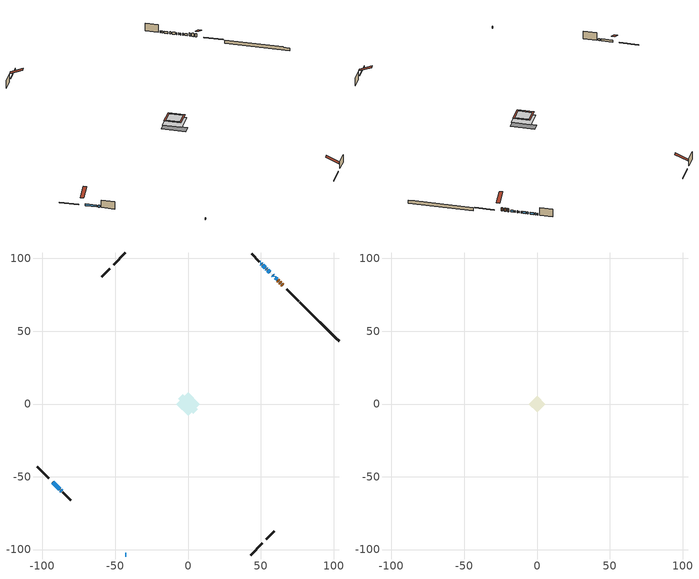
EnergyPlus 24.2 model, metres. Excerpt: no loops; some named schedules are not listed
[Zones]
conditioned space
 floor adiabatic (AdiabaticFloorConstruction): -8.08,0 0,8.08 8.08,0 0,-8.08 z3.35
 floor foundation (Slab1 construction): -6.77,3.46 -3.46,6.77 6.77,-3.46 3.46,-6.77 z-1.13
 wall outside (RimJoist1 construction): 42.97,-103.73 51.14,-95.56 / -103.73,-42.97 -95.56,-51.14 / -42.97,103.73 -51.14,95.56 / 76.01,70.69 67.83,78.87 z0.91:1.21
 wall outside (AdiabaticWallConstruction 1): 65.06,81.64 64.47,82.23 / 63.81,82.89 63.04,83.66 / 62.39,84.31 61.81,84.89 z0.91:2.94
 wall outside (AdiabaticWallConstruction): -42.97,-103.73 -42.55,-103.73 / 61.15,85.55 60.07,86.63 / 59.41,87.29 59.11,87.59 / 58.45,88.25 58.23,88.47 / 57.58,89.12 57.45,89.25 / 56.79,89.91 56.74,89.96 / 56.08,90.62 54.85,91.86 / 54.19,92.51 53.73,92.97 / 53.08,93.62 51.48,95.22 / 50.82,95.88 50.48,96.22 / -92.79,-53.91 -88.14,-58.56 / 49.83,96.87 49.77,96.93 / -87.49,-59.21 -86.8,-59.9 z0.91:2.13
 wall outside (Wall1 construction): 53.91,-92.79 59.41,-87.29 / -86.14,-60.56 -80.65,-66.05 / -53.91,92.79 -59.41,87.29 / 49.12,97.58 43.62,103.08 z0.91:5.79
 wall foundation (FoundationWall1 construction): 76.66,70.04,-1.13 76.66,70.04,0.91 101.03,45.67,0.91 101.03,45.67,0.73 103.73,42.97,0.73 103.73,42.97,-1.13
 window (WindowConstruction 8): -42.97,-103.73 -42.55,-103.73 z0.91:2.13
 window (WindowConstruction 6): 61.15,85.55 60.07,86.63 z0.91:2.13
 window (WindowConstruction 7): 59.41,87.29 59.11,87.59 z0.91:2.13
 window (WindowConstruction 10): 58.45,88.25 58.23,88.47 z0.91:2.13
 window (WindowConstruction 11): 57.58,89.12 57.45,89.25 z0.91:2.13
 window (WindowConstruction 12): 56.79,89.91 56.74,89.96 z0.91:2.13
 window (WindowConstruction): 56.08,90.62 54.85,91.85 z0.91:2.13
 window (WindowConstruction 1): 54.19,92.51 53.73,92.97 z0.91:2.13
 window (WindowConstruction 2): 53.08,93.62 51.48,95.22 z0.91:2.13
 window (WindowConstruction 3): 50.82,95.88 50.49,96.21 z0.91:2.13
 window (WindowConstruction 4): -92.79,-53.91 -88.14,-58.56 z0.91:2.13
 window (WindowConstruction 9): 49.83,96.87 49.78,96.93 z0.91:2.13
 window (WindowConstruction 5): -87.49,-59.21 -86.8,-59.9 z0.91:2.13
 door (Door): 65.06,81.64 64.47,82.23 z0.91:2.94
 door (Door 1): 63.81,82.89 63.04,83.66 z0.91:2.94
 door (Door 2): 62.39,84.31 61.81,84.89 z0.91:2.94
 ceiling adiabatic (AdiabaticFloorConstruction): 0,-8.08 8.08,0 0,8.08 -8.08,0 z3.35
 roof outside (Roof2 construction): 0,7.08 -7.08,0 0,-7.08 7.08,0 z5.79
attic - vented
 floor to conditioned space (Floor1 construction Reversed): -5.61,0 0,5.61 5.61,0 0,-5.61 z5.79
 roof outside (Roof1 construction): 53.26,-93.44,5.79 47.86,-88.05,8.96 46.4,-89.51,8.96 51.8,-94.9,5.79; -93.44,-53.26,5.79 -88.05,-47.86,8.96 -89.51,-46.4,8.96 -94.9,-51.8,5.79; -53.26,93.44,5.79 -47.86,88.05,8.96 -46.4,89.51,8.96 -51.8,94.9,5.79; 65.72,80.98,5.79 60.32,75.59,8.96 61.78,74.13,8.96 67.18,79.52,5.79
[Building]
Building 1: Terrain=Suburbs
[Site:Location]
Montreal Intl AP_QC: Latitude {deg}=45.47; Longitude {deg}=-73.74; Time Zone {hr}=-5; Elevation {m}=36; Keep Site Location Information=Yes
[Site:GroundTemperature:Shallow]
2.07863, -0.316383, -0.508184, 0.628371, 5.19101, 9.73239, 13.6695, 16.1636, 16.3755, 14.347, 10.5102, 6.10817
[Site:WaterMainsTemperature]
Calculation Method=Schedule; Temperature Schedule=mains temperature schedule
[Material] Roughness=Rough; Thermal Absorptance=0.9
Name | Thickness {m} | Conductivity {W/m-K} | Density {kg/m3} | Specific Heat {J/kg-K} | Solar Absorptance | Visible Absorptance
asphalt or fiberglass shingles | 0.00635 | 0.162714 | 1121.4 | 1465.45 | 0.4 | 0.4
ceiling loosefill ins | 0.169333 | 0.0480833 | 16.02 | 1046.75 | 0.7 | 0.7
ceiling stud and cavity | 0.1397 | 0.615002 | 65.682 | 1177.47 | 0.7 | 0.7
concrete 4.0 in. | 0.1016 | 1.803125 | 2242.8 | 837.4 | 0.7 | 0.7
concrete 8.0 in. | 0.2032 | 1.803125 | 2242.8 | 837.4 | 0.7 | 0.7
door material | 0.04445 | 0.0451087 | 512.64 | 1214.23 | 0.7 | 0.7
door material 1 | 0.04445 | 0.188738 | 512.64 | 1214.23 | 0.7 | 0.7
door material 2 | 0.04445 | 0.053851 | 512.64 | 1214.23 | 0.7 | 0.7
exterior vertical ins | 0.00218552 | 0.029427 | 32.04 | 1214.23 | 0.7 | 0.7
floor covering | 0.0127 | 0.0433444 | 54.468 | 1339.84 | 0.6 | 0.6
floor rigid ins; wall rigid ins | 0.512978 | 0.029427 | 32.04 | 1214.23 | 0.7 | 0.7
floor stud and cavity | 0.1397 | 1.75129 | 37.0049 | 1207.88 | 0.7 | 0.7
furniture material conditioned space 1 | 0.1524 | 0.115458 | 640.8 | 1214.23 | 0.6 | 0.6
gypsum board | 0.00254 | 0.160291 | 801 | 837.4 | 0.6 | 0.6
gypsum board 1 | 0.0127 | 0.160291 | 801 | 837.4 | 0.6 | 0.6
gypsum board 2 | 0.0127 | 0.160291 | 801 | 837.4 | 0.7 | 0.7
osb sheathing 0.5 in. | 0.0127 | 0.115458 | 512.64 | 1214.23 | 0.7 | 0.7
osb sheathing 0.75 in. | 0.01905 | 0.115458 | 512.64 | 1214.23 | 0.7 | 0.7
osb sheathing 2.0 in. | 0.0508 | 0.115458 | 512.64 | 1214.23 | 0.7 | 0.7
rim joist stud and cavity | 0.0508 | 0.353641 | 125.044 | 1163.47 | 0.6 | 0.6
roof stud and cavity | 0.0889 | 0.469051 | 50.32683 | 1063.81 | 0.7 | 0.7
wall stud and cavity | 0.1397 | 0.146652 | 139.0536 | 1170.24 | 0.7 | 0.7
wall stud and cavity 1 | 0.0889 | 0.380278 | 52.3479 | 1209.89 | 0.7 | 0.7
wall stud and cavity 2 | 0.0889 | 0.391764 | 83.0341 | 1211.67 | 0.7 | 0.7
wood siding | 0.0254 | 0.102417 | 544.68 | 1172.36 | 0.4 | 0.4
wood siding 1; wood siding 2; wood siding 3 | 0.0254 | 0.102417 | 544.68 | 1172.36 | 0.7 | 0.7
[WindowMaterial:SimpleGlazingSystem]
Name | U-Factor {W/m2-K} | Solar Heat Gain Coefficient
WindowMaterial | 2.91792 | 0.63
WindowMaterial 1 | 4.98472 | 0.64
WindowMaterial 10 | 6.84937 | 0.53
WindowMaterial 11 | 6.63531 | 0.54
WindowMaterial 2 | 2.941204 | 0.62
WindowMaterial 3 | 3.04284 | 0.47
WindowMaterial 4 | 2.89578 | 0.66
WindowMaterial 5 | 2.946882 | 0.58
WindowMaterial 6 | 2.9236 | 0.62
WindowMaterial 7 | 5.43157 | 0.61
WindowMaterial 8 | 4.24771 | 0.65
WindowMaterial 9 | 2.98322 | 0.16
[Construction]
AdiabaticFloorConstruction: floor stud and cavity, floor rigid ins, osb sheathing 0.75 in., floor covering
AdiabaticWallConstruction: wood siding 2, wall rigid ins, wall stud and cavity 1, gypsum board 1
AdiabaticWallConstruction 1: wood siding 3, wall rigid ins, wall stud and cavity 1, gypsum board 1
Door: door material
Door 1: door material 1
Door 2: door material 2
Floor1 construction Reversed: gypsum board 1, ceiling stud and cavity, ceiling loosefill ins
FoundationWall1 construction: concrete 8.0 in., gypsum board 2
furniture construction conditioned space 1: furniture material conditioned space 1
PartitionWallConstruction: gypsum board 1, wall stud and cavity 2, gypsum board 1
RimJoist1 construction: wood siding 1, osb sheathing 2.0 in., rim joist stud and cavity
Roof1 construction: asphalt or fiberglass shingles
Roof2 construction: asphalt or fiberglass shingles, roof stud and cavity, gypsum board
Slab1 construction: concrete 4.0 in.
Wall1 construction: wood siding, osb sheathing 0.5 in., wall stud and cavity, gypsum board 1
WindowConstruction: WindowMaterial
WindowConstruction 1: WindowMaterial 1
WindowConstruction 10: WindowMaterial 10
WindowConstruction 11: WindowMaterial 11
WindowConstruction 12; WindowConstruction 9: WindowMaterial 9
WindowConstruction 2: WindowMaterial 2
WindowConstruction 3: WindowMaterial 3
WindowConstruction 4: WindowMaterial 4
WindowConstruction 5: WindowMaterial 5
WindowConstruction 6: WindowMaterial 6
WindowConstruction 7: WindowMaterial 7
WindowConstruction 8: WindowMaterial 8
[Zone] Multiplier=1; Part of Total Floor Area=Yes
Name | Volume {m3}
attic - vented | 32.0619
conditioned space | 491.8
[Space]
Name | Zone | Volume {m3}
attic - vented 1 | attic - vented | 32.0619
conditioned space 1 | conditioned space | 491.8
[ZoneInfiltration:EffectiveLeakageArea]
infil attic - vented 1: Zone or Space=attic - vented 1; Schedule=Always On Discrete; Effective Air Leakage Area {cm2}=2520.4; Stack Coefficient=0.000220971; Wind Coefficient=1.00436e-05
[ZoneMixing]
whole house fan mix: Zone or Space=attic - vented; Schedule=Always On Continuous; Design Flow Rate Calculation Method=Flow/Zone; Design Flow Rate {m3/s}=0; Source Zone or Space=conditioned space
[SurfaceProperty:ExposedFoundationPerimeter]
Slab1: Exposed Perimeter Calculation Method=TotalExposedPerimeter; Total Exposed Perimeter {m}=38.283
[InternalMass] Zone or ZoneList=conditioned space; Space or SpaceList=conditioned space 1
Name | Construction | Surface Area {m2}
furniture mass conditioned space 1 | furniture construction conditioned space 1 | 79.36
partition wall mass | PartitionWallConstruction | 198.4
[Lights]
interior lighting: Zone or ZoneList or Space or SpaceList=conditioned space 1; Schedule=interior lighting schedule; Design Level Calculation Method=LightingLevel; Lighting Level {W}=343.2; Return Air Fraction=0; Fraction Radiant=0.6; Fraction Visible=0.2; Fraction Replaceable=1
[People]
occupants: Zone or ZoneList or Space or SpaceList=conditioned space 1; Number of People Schedule=occupants schedule; Number of People Calculation Method=People; Number of People=3; Fraction Radiant=0.314171; Sensible Heat Fraction=0.56303; Activity Level Schedule=occupants activity schedule; Carbon Dioxide Generation Rate {m3/s-W}=0; Enable ASHRAE 55 Comfort Warnings=No; Mean Radiant Temperature Calculation Type=EnclosureAveraged
[ElectricEquipment] Zone or ZoneList or Space or SpaceList=conditioned space 1; Design Level Calculation Method=EquipmentLevel
Name | Schedule | Design Level {W} | Fraction Latent | Fraction Radiant | Fraction Lost
clothes dryer | clothes dryer schedule | 140.772 | 0.015 | 0.081 | 0.85
clothes washer | clothes washer schedule | 32.1985 | 0.03 | 0.162 | 0.7
cooking range | cooking range schedule | 215.147 | 0.08 | 0.432 | 0.2
dishwasher | dishwasher schedule | 66.8632 | 0.3 | 0.18 | 0.4
fridge | fridge schedule | 72.9452 | 0 | 0.6 | 0
mech vent bath fan 0 | mech vent bath fan 0 schedule | 50.2 | 0 | 0 | 1
mech vent house fan | mech vent house fan schedule | 0 | 0 | 0 | 1
mech vent house fan cfis | mech vent house fan cfis schedule | 0 | 0 | 0 | 0
mech vent range fan 0 | mech vent range fan 0 schedule | 57 | 0 | 0 | 1
misc plug loads | misc plug loads schedule | 494.7 | 0.045 | 0.513 | 0.1
whole house fan | Always On Discrete | 0 | 0 | 0 | 1
[OtherEquipment] Zone or ZoneList or Space or SpaceList=conditioned space 1; Design Level Calculation Method=EquipmentLevel
Name | Fuel Type | Schedule | Design Level {W} | Fraction Latent | Fraction Radiant | Fraction Lost
clothes dryer 1 | Electricity | clothes dryer schedule | 0 | 0.015 | 0.081 | 0.85
cooking range 1 | Electricity | cooking range schedule | 0 | 0.08 | 0.432 | 0.2
general water use latent | None | general water use schedule | 62.594 | 1 | 0 | 0
general water use sensible | None | general water use schedule | -61.6891 | 0 | 0.6 | 0
mech vent house fan latent load | None | Always On Discrete | 0 | 1 | 0 | 0
mech vent house fan sensible load | None | Always On Discrete | 0 | 0 | 0 | 0
water heater energy adjustment1; water heater energy adjustment2 | Electricity | Always On Discrete | 0.01 | 0 | 0 | 1
[ZoneInfiltration:DesignFlowRate] Zone or ZoneList or Space or SpaceList=conditioned space 1; Schedule=Always On Discrete; Design Flow Rate Calculation Method=Flow/Zone; Design Flow Rate {m3/s}=0
infil flow; natural vent flow; whole house fan flow
[AvailabilityManager:Scheduled]
air source heat pump airloop Availability Manager: Schedule=Always On Discrete
[Foundation:Kiva]
Foundation Kiva 1: Initial Indoor Air Temperature {C}=18; Wall Height Above Grade {m}=0.910011; Wall Depth Below Slab {m}=0.2032; Custom Block Material Name 1=exterior vertical ins; Custom Block Depth 1 {m}=2.04; Custom Block X Position 1 {m}=0.2159; Custom Block Z Position 1 {m}=0
[Foundation:Kiva:Settings]
Soil Conductivity {W/m-K}=0.849921; Soil Density {kg/m3}=1842.3; Soil Specific Heat {J/kg-K}=418.7; Ground Solar Absorptivity=0.9; Ground Thermal Absorptivity=0.9; Ground Surface Roughness {m}=0.03; Far-Field Width {m}=40; Deep-Ground Boundary Condition=ZeroFlux; Deep-Ground Depth {m}=40; Minimum Cell Dimension {m}=0.2; Maximum Cell Growth Coefficient=3; Simulation Timestep=Timestep
[Exterior:Lights]
exterior lighting: Schedule=exterior lighting schedule; Design Level {W}=75.6
[EnergyManagementSystem:GlobalVariable]
air_source_heat_pump_airloop_Fan_RTF
infil_program_Qfan
infil_program_Qinf
natural_vent_program_Qnv
natural_vent_program_Qwhf
[EnergyManagementSystem:Sensor]
Name | Output:Variable or Output:Meter Index Key | Output:Variable or Output:Meter
airflow_gain | infil flow | Infiltration Sensible Heat Gain Energy
airflow_gain_1 | natural vent flow | Infiltration Sensible Heat Gain Energy
airflow_gain_2 | whole house fan flow | Infiltration Sensible Heat Gain Energy
airflow_loss | infil flow | Infiltration Sensible Heat Loss Energy
airflow_loss_1 | natural vent flow | Infiltration Sensible Heat Loss Energy
airflow_loss_2 | whole house fan flow | Infiltration Sensible Heat Loss Energy
clg_load_cond |  | Cooling:EnergyTransfer:Zone:CONDITIONED SPACE
clg_sp_s; clg_sp_s_1 | cooling setpoint | Schedule Value
clothes_dryer_exhaust_0_sch_s | clothes dryer exhaust 0 schedule | Schedule Value
cool_season | cooling season schedule | Schedule Value
htg_load_cond |  | Heating:EnergyTransfer:Zone:CONDITIONED SPACE
htg_sp_s; htg_sp_s_1 | heating setpoint | Schedule Value
ig_ee_conv | clothes dryer | Electric Equipment Convective Heating Energy
ig_ee_conv_2 | cooking range | Electric Equipment Convective Heating Energy
ig_ee_conv_4 | fridge | Electric Equipment Convective Heating Energy
ig_ee_conv_5 | misc plug loads | Electric Equipment Convective Heating Energy
ig_ee_conv_6 | whole house fan | Electric Equipment Convective Heating Energy
ig_ee_rad | clothes dryer | Electric Equipment Radiant Heating Energy
ig_ee_rad_2 | cooking range | Electric Equipment Radiant Heating Energy
ig_ee_rad_4 | fridge | Electric Equipment Radiant Heating Energy
ig_ee_rad_5 | misc plug loads | Electric Equipment Radiant Heating Energy
ig_ee_rad_6 | whole house fan | Electric Equipment Radiant Heating Energy
ig_lgt_conv | interior lighting | Lights Convective Heating Energy
ig_lgt_rad | interior lighting | Lights Radiant Heating Energy
ig_lgt_vis | interior lighting | Lights Visible Radiation Heating Energy
ig_oe_conv | clothes dryer 1 | Other Equipment Convective Heating Energy
ig_oe_conv_1 | cooking range 1 | Other Equipment Convective Heating Energy
ig_oe_conv_2 | general water use latent | Other Equipment Convective Heating Energy
ig_oe_conv_3 | general water use sensible | Other Equipment Convective Heating Energy
ig_oe_conv_4 | water heater energy adjustment1 | Other Equipment Convective Heating Energy
ig_oe_conv_5 | water heater energy adjustment2 | Other Equipment Convective Heating Energy
ig_oe_rad | clothes dryer 1 | Other Equipment Radiant Heating Energy
ig_oe_rad_1 | cooking range 1 | Other Equipment Radiant Heating Energy
ig_oe_rad_2 | general water use latent | Other Equipment Radiant Heating Energy
ig_oe_rad_3 | general water use sensible | Other Equipment Radiant Heating Energy
ig_oe_rad_4 | water heater energy adjustment1 | Other Equipment Radiant Heating Energy
ig_oe_rad_5 | water heater energy adjustment2 | Other Equipment Radiant Heating Energy
ig_ppl_conv | occupants | People Convective Heating Energy
ig_ppl_rad | occupants | People Radiant Heating Energy
im_conv | furniture mass conditioned space 1 | Surface Inside Face Convection Heat Gain Energy
im_conv_1 | partition wall mass | Surface Inside Face Convection Heat Gain Energy
im_ig | furniture mass conditioned space 1 | Surface Inside Face Internal Gains Radiation Heat Gain Energy
im_ig_1 | partition wall mass | Surface Inside Face Internal Gains Radiation Heat Gain Energy
im_lgt | furniture mass conditioned space 1 | Surface Inside Face Lights Radiation Heat Gain Energy
im_lgt_1 | partition wall mass | Surface Inside Face Lights Radiation Heat Gain Energy
im_sol | furniture mass conditioned space 1 | Surface Inside Face Solar Radiation Heat Gain Energy
im_sol_1 | partition wall mass | Surface Inside Face Solar Radiation Heat Gain Energy
im_surf | furniture mass conditioned space 1 | Surface Inside Face Net Surface Thermal Radiation Heat Gain Energy
im_surf_1 | partition wall mass | Surface Inside Face Net Surface Thermal Radiation Heat Gain Energy
mech_vent_bath_fan_0_sch_s | mech vent bath fan 0 schedule | Schedule Value
mech_vent_range_fan_0_sch_s | mech vent range fan 0 schedule | Schedule Value
mv_conv | mech vent bath fan 0 | Electric Equipment Convective Heating Energy
mv_conv_1 | mech vent house fan | Electric Equipment Convective Heating Energy
mv_conv_2 | mech vent house fan cfis | Electric Equipment Convective Heating Energy
mv_conv_3 | mech vent range fan 0 | Electric Equipment Convective Heating Energy
mv_conv_4 | mech vent house fan latent load | Other Equipment Convective Heating Energy
mv_conv_5 | mech vent house fan sensible load | Other Equipment Convective Heating Energy
mv_rad | mech vent bath fan 0 | Electric Equipment Radiant Heating Energy
mv_rad_1 | mech vent house fan | Electric Equipment Radiant Heating Energy
mv_rad_2 | mech vent house fan cfis | Electric Equipment Radiant Heating Energy
mv_rad_3 | mech vent range fan 0 | Electric Equipment Radiant Heating Energy
mv_rad_4 | mech vent house fan latent load | Other Equipment Radiant Heating Energy
mv_rad_5 | mech vent house fan sensible load | Other Equipment Radiant Heating Energy
natural_vent_s | natural vent schedule | Schedule Value
out_pb_s |  | Site Outdoor Air Barometric Pressure
out_wt_s |  | Site Outdoor Air Humidity Ratio
site_vw_s |  | Site Wind Speed
ss_back_out | Window1 | Surface Window Shortwave from Zone Back Out Window Heat Transfer Rate
ss_back_out_1 | Window10 | Surface Window Shortwave from Zone Back Out Window Heat Transfer Rate
ss_back_out_10 | Window6 | Surface Window Shortwave from Zone Back Out Window Heat Transfer Rate
ss_back_out_11 | Window7 | Surface Window Shortwave from Zone Back Out Window Heat Transfer Rate
ss_back_out_12 | Window8 | Surface Window Shortwave from Zone Back Out Window Heat Transfer Rate
ss_back_out_2 | Window11 | Surface Window Shortwave from Zone Back Out Window Heat Transfer Rate
ss_back_out_3 | Window12 | Surface Window Shortwave from Zone Back Out Window Heat Transfer Rate
ss_back_out_4 | Window14 | Surface Window Shortwave from Zone Back Out Window Heat Transfer Rate
ss_back_out_5 | Window15 | Surface Window Shortwave from Zone Back Out Window Heat Transfer Rate
ss_back_out_6 | Window2 | Surface Window Shortwave from Zone Back Out Window Heat Transfer Rate
ss_back_out_7 | Window3 | Surface Window Shortwave from Zone Back Out Window Heat Transfer Rate
ss_back_out_8 | Window4 | Surface Window Shortwave from Zone Back Out Window Heat Transfer Rate
ss_back_out_9 | Window5 | Surface Window Shortwave from Zone Back Out Window Heat Transfer Rate
ss_conv | Door1 | Surface Inside Face Convection Heat Gain Energy
ss_conv_1 | Door2 | Surface Inside Face Convection Heat Gain Energy
ss_conv_10 | Window3 | Surface Inside Face Convection Heat Gain Energy
ss_conv_11 | Window4 | Surface Inside Face Convection Heat Gain Energy
ss_conv_12 | Window5 | Surface Inside Face Convection Heat Gain Energy
ss_conv_13 | Window6 | Surface Inside Face Convection Heat Gain Energy
ss_conv_14 | Window7 | Surface Inside Face Convection Heat Gain Energy
ss_conv_15 | Window8 | Surface Inside Face Convection Heat Gain Energy
ss_conv_2 | Door3 | Surface Inside Face Convection Heat Gain Energy
ss_conv_3 | Window1 | Surface Inside Face Convection Heat Gain Energy
ss_conv_4 | Window10 | Surface Inside Face Convection Heat Gain Energy
ss_conv_5 | Window11 | Surface Inside Face Convection Heat Gain Energy
ss_conv_6 | Window12 | Surface Inside Face Convection Heat Gain Energy
ss_conv_7 | Window14 | Surface Inside Face Convection Heat Gain Energy
ss_conv_8 | Window15 | Surface Inside Face Convection Heat Gain Energy
ss_conv_9 | Window2 | Surface Inside Face Convection Heat Gain Energy
ss_ig | Door1 | Surface Inside Face Internal Gains Radiation Heat Gain Energy
ss_ig_1 | Door2 | Surface Inside Face Internal Gains Radiation Heat Gain Energy
ss_ig_10 | Window3 | Surface Inside Face Internal Gains Radiation Heat Gain Energy
ss_ig_11 | Window4 | Surface Inside Face Internal Gains Radiation Heat Gain Energy
ss_ig_12 | Window5 | Surface Inside Face Internal Gains Radiation Heat Gain Energy
ss_ig_13 | Window6 | Surface Inside Face Internal Gains Radiation Heat Gain Energy
ss_ig_14 | Window7 | Surface Inside Face Internal Gains Radiation Heat Gain Energy
ss_ig_15 | Window8 | Surface Inside Face Internal Gains Radiation Heat Gain Energy
ss_ig_2 | Door3 | Surface Inside Face Internal Gains Radiation Heat Gain Energy
ss_ig_3 | Window1 | Surface Inside Face Internal Gains Radiation Heat Gain Energy
ss_ig_4 | Window10 | Surface Inside Face Internal Gains Radiation Heat Gain Energy
ss_ig_5 | Window11 | Surface Inside Face Internal Gains Radiation Heat Gain Energy
ss_ig_6 | Window12 | Surface Inside Face Internal Gains Radiation Heat Gain Energy
ss_ig_7 | Window14 | Surface Inside Face Internal Gains Radiation Heat Gain Energy
ss_ig_8 | Window15 | Surface Inside Face Internal Gains Radiation Heat Gain Energy
ss_ig_9 | Window2 | Surface Inside Face Internal Gains Radiation Heat Gain Energy
ss_lgt | Door1 | Surface Inside Face Lights Radiation Heat Gain Energy
ss_lgt_1 | Door2 | Surface Inside Face Lights Radiation Heat Gain Energy
ss_lgt_2 | Door3 | Surface Inside Face Lights Radiation Heat Gain Energy
ss_sol | Door1 | Surface Inside Face Solar Radiation Heat Gain Energy
ss_sol_1 | Door2 | Surface Inside Face Solar Radiation Heat Gain Energy
ss_sol_2 | Door3 | Surface Inside Face Solar Radiation Heat Gain Energy
ss_surf | Door1 | Surface Inside Face Net Surface Thermal Radiation Heat Gain Energy
ss_surf_1 | Door2 | Surface Inside Face Net Surface Thermal Radiation Heat Gain Energy
ss_surf_10 | Window3 | Surface Inside Face Net Surface Thermal Radiation Heat Gain Energy
ss_surf_11 | Window4 | Surface Inside Face Net Surface Thermal Radiation Heat Gain Energy
ss_surf_12 | Window5 | Surface Inside Face Net Surface Thermal Radiation Heat Gain Energy
ss_surf_13 | Window6 | Surface Inside Face Net Surface Thermal Radiation Heat Gain Energy
ss_surf_14 | Window7 | Surface Inside Face Net Surface Thermal Radiation Heat Gain Energy
ss_surf_15 | Window8 | Surface Inside Face Net Surface Thermal Radiation Heat Gain Energy
ss_surf_2 | Door3 | Surface Inside Face Net Surface Thermal Radiation Heat Gain Energy
ss_surf_3 | Window1 | Surface Inside Face Net Surface Thermal Radiation Heat Gain Energy
ss_surf_4 | Window10 | Surface Inside Face Net Surface Thermal Radiation Heat Gain Energy
ss_surf_5 | Window11 | Surface Inside Face Net Surface Thermal Radiation Heat Gain Energy
ss_surf_6 | Window12 | Surface Inside Face Net Surface Thermal Radiation Heat Gain Energy
ss_surf_7 | Window14 | Surface Inside Face Net Surface Thermal Radiation Heat Gain Energy
ss_surf_8 | Window15 | Surface Inside Face Net Surface Thermal Radiation Heat Gain Energy
ss_surf_9 | Window2 | Surface Inside Face Net Surface Thermal Radiation Heat Gain Energy
ss_trans_in | Window1 | Surface Window Transmitted Solar Radiation Rate
ss_trans_in_1 | Window10 | Surface Window Transmitted Solar Radiation Rate
ss_trans_in_10 | Window6 | Surface Window Transmitted Solar Radiation Rate
ss_trans_in_11 | Window7 | Surface Window Transmitted Solar Radiation Rate
ss_trans_in_12 | Window8 | Surface Window Transmitted Solar Radiation Rate
ss_trans_in_2 | Window11 | Surface Window Transmitted Solar Radiation Rate
ss_trans_in_3 | Window12 | Surface Window Transmitted Solar Radiation Rate
ss_trans_in_4 | Window14 | Surface Window Transmitted Solar Radiation Rate
ss_trans_in_5 | Window15 | Surface Window Transmitted Solar Radiation Rate
ss_trans_in_6 | Window2 | Surface Window Transmitted Solar Radiation Rate
ss_trans_in_7 | Window3 | Surface Window Transmitted Solar Radiation Rate
ss_trans_in_8 | Window4 | Surface Window Transmitted Solar Radiation Rate
ss_trans_in_9 | Window5 | Surface Window Transmitted Solar Radiation Rate
ss_trans_out | Window1 | Surface Inside Face Initial Transmitted Diffuse Transmitted Out Window Solar Radiation Rate
ss_trans_out_1 | Window10 | Surface Inside Face Initial Transmitted Diffuse Transmitted Out Window Solar Radiation Rate
ss_trans_out_10 | Window6 | Surface Inside Face Initial Transmitted Diffuse Transmitted Out Window Solar Radiation Rate
ss_trans_out_11 | Window7 | Surface Inside Face Initial Transmitted Diffuse Transmitted Out Window Solar Radiation Rate
ss_trans_out_12 | Window8 | Surface Inside Face Initial Transmitted Diffuse Transmitted Out Window Solar Radiation Rate
ss_trans_out_2 | Window11 | Surface Inside Face Initial Transmitted Diffuse Transmitted Out Window Solar Radiation Rate
ss_trans_out_3 | Window12 | Surface Inside Face Initial Transmitted Diffuse Transmitted Out Window Solar Radiation Rate
ss_trans_out_4 | Window14 | Surface Inside Face Initial Transmitted Diffuse Transmitted Out Window Solar Radiation Rate
ss_trans_out_5 | Window15 | Surface Inside Face Initial Transmitted Diffuse Transmitted Out Window Solar Radiation Rate
ss_trans_out_6 | Window2 | Surface Inside Face Initial Transmitted Diffuse Transmitted Out Window Solar Radiation Rate
ss_trans_out_7 | Window3 | Surface Inside Face Initial Transmitted Diffuse Transmitted Out Window Solar Radiation Rate
ss_trans_out_8 | Window4 | Surface Inside Face Initial Transmitted Diffuse Transmitted Out Window Solar Radiation Rate
ss_trans_out_9 | Window5 | Surface Inside Face Initial Transmitted Diffuse Transmitted Out Window Solar Radiation Rate
s_conv | Floor1 | Surface Inside Face Convection Heat Gain Energy
s_conv_1 | FoundationWall1 | Surface Inside Face Convection Heat Gain Energy
s_conv_10 | Wall1:135 | Surface Inside Face Convection Heat Gain Energy
s_conv_11 | Wall1:225 | Surface Inside Face Convection Heat Gain Energy
s_conv_12 | Wall1:315 | Surface Inside Face Convection Heat Gain Energy
